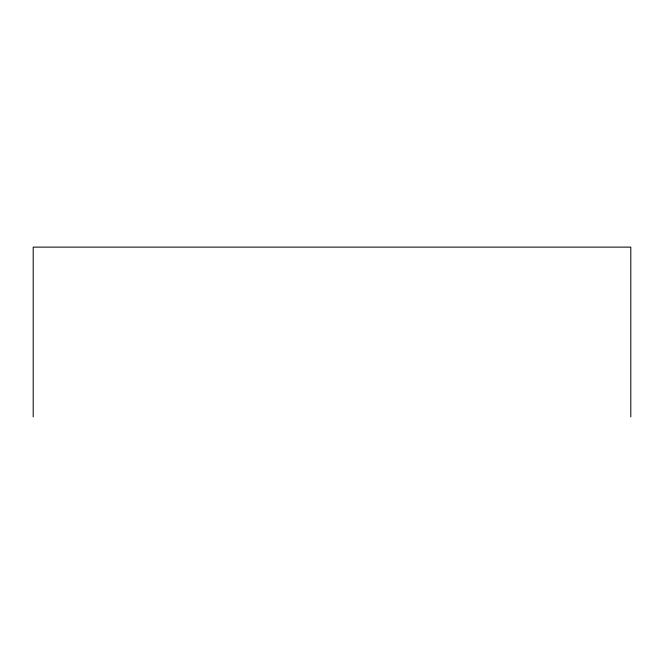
<?xml version="1.0" encoding="UTF-8"?>
<svg xmlns="http://www.w3.org/2000/svg" width="664" height="664" viewBox="0 0 664 664"><rect width="100%" height="100%" fill="white"/><g stroke="black" fill="none" stroke-linecap="round" stroke-linejoin="round"><path stroke-width="1" d="M630.8 416.884L630.8 247.116L33.2 247.116L33.2 416.884"/></g></svg>
